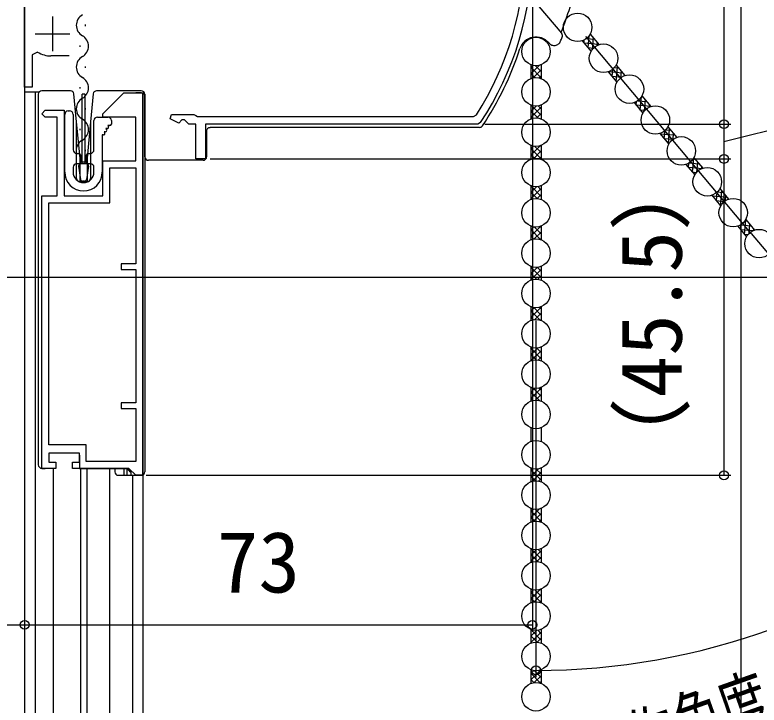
# Model space of a CAD drawing. Units: millimetres, scale not verified. Extents: x -525 to 525, y -783 to 777.
# Drawn here: x -256.4 to -149.4, y 247.3 to 346.6 of the extents above; entities that cross this region are included whole.
import ezdxf
from ezdxf.enums import TextEntityAlignment as Align

# ---------------------------------------------------------------- set-up
doc = ezdxf.new("R2010")
doc.units = ezdxf.units.MM
doc.header["$LTSCALE"] = 4
for name, color, linetype in [('0-2_YKK_11', 7, 'Continuous'), ('0-4_YKK_12', 2, 'Continuous'), ('0-5_YKK_13', 4, 'Continuous'), ('0-7_YKK_D', 6, 'Continuous'), ('0-9_YSS_K', 3, 'Continuous')]:
    doc.layers.add(name, color=color, linetype=linetype)
doc.styles.add('ＭＳ ゴシック', font='')
doc.styles.get('ＭＳ ゴシック').set_extended_font_data('MS Gothic')

msp = doc.modelspace()

# ---------------------------------------------------------------- linework, layer by layer
at = {"layer": '0-2_YKK_11'}
for p, q in [((-251, 346.351), (-251, 341.351)), ((-253.5, 343.851), (-248.5, 343.851)), ((-248.6, 340.651), (-251.21, 340.651))]:
    msp.add_line(p, q, dxfattribs=at)
for points in [[(-253.126, 341.222), (-253.9, 340.804), (-253.9, 336.151), (-255, 336.151), (-255, 386.651), (-251.455, 386.651), (-250.3, 388.651), (-250.3, 400.051), (-252.419, 400.051), (-252.9, 394.551), (-253.7, 394.551), (-253.7, 400.951), (-238, 400.951), (-238, 402.851), (-189.166, 402.851)], [(-189.434, 331.076), (-189.852, 330.851), (-229, 330.851), (-229, 325.851), (-230.4, 325.851), (-230.4, 330.851), (-231.4, 330.851), (-232, 331.451), (-232.4, 331.451), (-232.845, 331.006), (-234.053, 331.636), (-233.902, 332.251), (-230.65, 332.251), (-230.39, 332.101), (-230.13, 331.951), (-190.449, 331.951), (-190.028, 332.181)]]:
    msp.add_lwpolyline(points, dxfattribs=at)
for points in [[(-238.031, 335.351), (-238.031, 280.351), (-239.031, 280.351), (-240.031, 281.351), (-248.131, 281.351), (-248.131, 282.251), (-247.131, 282.251), (-247.131, 283.551), (-251.531, 283.551), (-251.531, 282.251), (-250.531, 282.251), (-250.531, 281.351), (-252.531, 281.351), (-252.531, 320.551), (-250.331, 320.551), (-250.331, 331.851), (-252.031, 331.851), (-252.531, 332.351), (-252.031, 332.851), (-249.331, 332.851), (-249.331, 320.551), (-243.731, 320.551), (-243.731, 325.551), (-239.031, 325.551), (-239.031, 331.851), (-243.731, 331.851), (-243.731, 332.351), (-240.731, 335.351)], [(-251.531, 284.751), (-251.531, 319.551), (-242.731, 319.551), (-242.731, 324.551), (-239.031, 324.551), (-239.031, 310.751), (-241.131, 310.751), (-241.131, 309.951), (-239.031, 309.951), (-239.031, 290.751), (-241.131, 290.751), (-241.131, 289.951), (-239.031, 289.951), (-239.031, 282.351), (-246.131, 282.351), (-246.131, 284.751)]]:
    msp.add_lwpolyline(points, close=True, dxfattribs=at)
for centre, radius, start, end in [((-227, 355.851), 43.9, 327.37281, 0), ((-227, 355.851), 45, 326.59444, 360), ((-251.21, 344.151), 3.5, 236.80433, 270.00001)]:
    msp.add_arc(centre, radius, start, end, dxfattribs=at)
at = {"layer": '0-4_YKK_12'}
for p, q in [((-255, 371.351), (-255, 204.351)), ((-246.318, 345.164), (-246.318, 344.964)), ((-247.078, 342.164), (-247.078, 341.964)), ((-246.318, 339.164), (-246.318, 338.964)), ((-247.078, 336.164), (-247.078, 335.964)), ((-253.5, 335.351), (-253.5, 204.351)), ((-238.005, 335.311), (-238.003, 204.351)), ((-246.318, 333.164), (-246.318, 332.964)), ((-247.078, 330.164), (-247.078, 329.964)), ((-246.318, 327.164), (-246.318, 326.964)), ((-250.9, 281.351), (-250.9, 204.351)), ((-246.95, 281.351), (-246.95, 204.351)), ((-246.05, 281.351), (-246.05, 204.351)), ((-242.8, 281.351), (-242.8, 204.351)), ((-239.5, 280.351), (-239.5, 204.351))]:
    msp.add_line(p, q, dxfattribs=at)
for centre, start, end in [((-245.86, 345.064), 119.20254, 240.79746), ((-247.536, 342.064), 299.20254, 60.79746), ((-245.86, 339.064), 119.20254, 240.79746), ((-247.536, 336.064), 299.20254, 60.79746), ((-245.86, 333.064), 119.20254, 240.79746), ((-247.536, 330.064), 299.20254, 60.79746), ((-245.86, 327.064), 119.20254, 193.92959)]:
    msp.add_arc(centre, 1.718, start, end, dxfattribs=at)
at = {"layer": '0-5_YKK_13'}
for p, q in [((-182.654, 349.667), (-177.784, 343.863)), ((-177.887, 343.985), (-177.855, 344.071)), ((-173.992, 341.819), (-173.839, 343.562)), ((-173.719, 343.747), (-173.646, 343.74)), ((-173.692, 343.795), (-172.416, 342.275)), ((-174.841, 342.83), (-173.565, 341.31)), ((-174.605, 342.549), (-172.492, 342.364)), ((-174.569, 342.507), (-174.529, 342.965)), ((-174.236, 343.154), (-173.069, 343.052)), ((-173.373, 341.601), (-173.23, 343.244)), ((-172.687, 342.162), (-172.652, 342.556)), ((-174.028, 341.861), (-173.205, 341.789)), ((-182.226, 339.393), (-182.226, 337.409)), ((-182.226, 338.072), (-180.989, 339.31)), ((-182.226, 338.97), (-181.901, 339.295)), ((-181.555, 339.252), (-180.726, 338.424)), ((-180.778, 339.374), (-180.726, 339.322)), ((-180.726, 339.393), (-180.726, 337.409)), ((-169.963, 339.352), (-168.688, 337.832)), ((-182.226, 339.026), (-180.726, 337.526)), ((-181.892, 337.508), (-180.726, 338.674)), ((-171.113, 338.387), (-169.837, 336.867)), ((-171.106, 338.379), (-171.105, 338.39)), ((-171.041, 338.413), (-169.028, 338.237)), ((-170.528, 337.691), (-170.434, 338.772)), ((-170.223, 338.979), (-169.605, 338.925)), ((-169.951, 337.003), (-169.766, 339.116)), ((-169.268, 337.527), (-169.189, 338.428)), ((-182.226, 338.128), (-181.643, 337.544)), ((-181.006, 337.496), (-180.726, 337.776)), ((-170.564, 337.734), (-169.148, 337.61)), ((-169.987, 337.046), (-169.742, 337.025)), ((-252.931, 335.451), (-255, 335.451)), ((-253.031, 335.151), (-253.031, 281.851)), ((-252.43, 335.651), (-252.531, 335.651)), ((-249.831, 335.651), (-252.43, 335.651)), ((-248.903, 335.651), (-249.831, 335.651)), ((-248.417, 335.651), (-248.903, 335.651)), ((-247.531, 331.163), (-247.919, 335.199)), ((-246.731, 325.151), (-246.731, 335.151)), ((-246.331, 335.151), (-246.731, 335.151)), ((-246.331, 335.151), (-246.331, 325.151)), ((-245.142, 335.199), (-245.531, 331.163)), ((-244.219, 335.651), (-244.645, 335.651)), ((-240.498, 335.651), (-244.219, 335.651)), ((-240.431, 335.651), (-240.498, 335.651)), ((-240.498, 335.646), (-240.498, 335.651)), ((-238.232, 335.651), (-240.431, 335.651)), ((-238.2, 335.351), (-239, 335.351)), ((-237.731, 335.151), (-237.731, 280.851)), ((-237.7, 326.151), (-237.7, 334.851)), ((-167.384, 333.944), (-166.109, 332.424)), ((-167.065, 333.564), (-167.017, 334.109)), ((-166.843, 334.221), (-165.565, 334.109)), ((-166.488, 332.876), (-166.322, 334.763)), ((-166.292, 334.81), (-166.142, 334.797)), ((-166.235, 334.909), (-164.96, 333.388)), ((-165.858, 332.787), (-165.725, 334.301)), ((-182.226, 333.593), (-182.226, 331.609)), ((-182.226, 333.582), (-182.219, 333.59)), ((-182.226, 332.684), (-181.46, 333.451)), ((-182.226, 331.786), (-180.726, 333.286)), ((-182.155, 333.566), (-180.726, 332.138)), ((-181.165, 333.475), (-180.726, 333.036)), ((-180.726, 333.593), (-180.726, 331.609)), ((-167.101, 333.606), (-164.987, 333.421)), ((-166.523, 332.918), (-165.796, 332.855)), ((-165.175, 333.302), (-165.148, 333.613)), ((-249.231, 323.951), (-249.231, 332.251)), ((-248.731, 332.751), (-248.531, 332.751)), ((-248.031, 332.251), (-248.031, 327.151)), ((-244.531, 331.851), (-243.031, 331.851)), ((-182.226, 332.74), (-181.222, 331.735)), ((-182.226, 331.842), (-182.053, 331.668)), ((-181.366, 331.748), (-180.726, 332.388)), ((-247.531, 323.051), (-247.531, 331.163)), ((-245.531, 331.163), (-246.031, 325.97)), ((-245.531, 331.163), (-245.531, 323.051)), ((-245.031, 327.151), (-245.031, 331.351)), ((-243.051, 330.651), (-242.964, 330.501)), ((-242.731, 330.651), (-243.051, 330.651)), ((-242.531, 331.351), (-242.531, 330.851)), ((-243.571, 329.75), (-243.484, 329.6)), ((-243.397, 329.75), (-243.571, 329.75)), ((-243.311, 330.201), (-243.224, 330.05)), ((-243.137, 330.201), (-243.311, 330.201)), ((-228.827, 329.879), (-228.827, 326.151)), ((-189.598, 330.378), (-228.328, 330.378)), ((-163.024, 328.748), (-162.92, 329.936)), ((-162.811, 330.044), (-162.101, 329.982)), ((-162.507, 330.465), (-161.232, 328.945)), ((-162.447, 328.06), (-162.262, 330.173)), ((-243.831, 329.3), (-243.831, 323.951)), ((-243.657, 329.3), (-243.831, 329.3)), ((-163.656, 329.501), (-162.381, 327.981)), ((-163.637, 329.479), (-161.524, 329.294)), ((-163.601, 329.436), (-163.594, 329.523)), ((-163.06, 328.791), (-161.761, 328.677)), ((-161.755, 328.681), (-161.685, 329.485)), ((-182.226, 327.793), (-182.226, 325.809)), ((-182.226, 326.398), (-180.887, 327.738)), ((-182.226, 327.296), (-181.839, 327.683)), ((-181.634, 327.657), (-180.726, 326.75)), ((-180.833, 327.754), (-180.726, 327.648)), ((-180.726, 327.793), (-180.726, 325.809)), ((-162.483, 328.103), (-162.318, 328.088)), ((-247.531, 326.651), (-247.181, 326.651)), ((-246.981, 326.451), (-246.981, 325.351)), ((-246.081, 325.351), (-246.081, 326.451)), ((-245.881, 326.651), (-245.531, 326.651)), ((-182.226, 327.352), (-180.726, 325.852)), ((-182.226, 326.454), (-181.71, 325.938)), ((-181.801, 325.925), (-180.726, 327)), ((-247.031, 325.97), (-247.007, 325.722)), ((-246.708, 325.451), (-246.353, 325.451)), ((-246.055, 325.722), (-246.031, 325.97)), ((-246.031, 325.97), (-246.031, 322.551)), ((-231.179, 325.651), (-237.2, 325.651)), ((-231.096, 325.651), (-231.179, 325.651)), ((-229.327, 325.651), (-231.096, 325.651)), ((-180.947, 325.881), (-180.726, 326.102)), ((-158.983, 323.933), (-158.805, 325.977)), ((-158.868, 325.874), (-158.638, 325.854)), ((-158.779, 326.022), (-157.504, 324.502)), ((-158.343, 323.965), (-158.221, 325.358)), ((-248.031, 324.651), (-248.031, 323.951)), ((-247.181, 325.151), (-247.531, 325.151)), ((-247.233, 324.809), (-246.966, 322.909)), ((-246.126, 325.151), (-246.936, 325.151)), ((-245.829, 324.809), (-246.096, 322.909)), ((-245.531, 325.151), (-245.881, 325.151)), ((-245.031, 323.951), (-245.031, 324.651)), ((-159.928, 325.058), (-158.653, 323.538)), ((-159.597, 324.663), (-157.554, 324.485)), ((-159.561, 324.62), (-159.505, 325.256)), ((-159.455, 325.288), (-158.061, 325.166)), ((-157.664, 324.441), (-157.644, 324.67)), ((-159.019, 323.975), (-158.385, 323.92)), ((-246.031, 322.551), (-247.031, 322.551)), ((-246.393, 322.651), (-246.669, 322.651)), ((-182.226, 321.993), (-182.226, 320.009)), ((-182.226, 321.908), (-182.164, 321.97)), ((-182.226, 321.964), (-180.726, 320.464)), ((-182.226, 321.01), (-181.383, 321.853)), ((-182.226, 320.112), (-180.726, 321.612)), ((-182.226, 321.066), (-181.305, 320.144)), ((-181.23, 321.866), (-180.726, 321.362)), ((-180.726, 321.993), (-180.726, 320.009)), ((-155.52, 319.805), (-155.406, 321.105)), ((-155.402, 321.109), (-154.597, 321.039)), ((-155.051, 321.579), (-153.775, 320.059)), ((-154.943, 319.117), (-154.758, 321.23)), ((-182.226, 320.168), (-182.11, 320.051)), ((-181.297, 320.143), (-180.726, 320.714)), ((-156.2, 320.615), (-154.924, 319.095)), ((-156.133, 320.536), (-154.02, 320.351)), ((-156.097, 320.493), (-156.083, 320.658)), ((-154.243, 319.833), (-154.181, 320.542)), ((-155.556, 319.848), (-154.369, 319.744)), ((-154.979, 319.16), (-154.892, 319.152)), ((-151.479, 314.989), (-151.294, 317.103)), ((-151.445, 316.938), (-151.134, 316.911)), ((-151.323, 317.136), (-150.047, 315.616)), ((-182.226, 316.193), (-182.226, 314.209)), ((-182.226, 314.724), (-180.776, 316.174)), ((-182.226, 315.622), (-181.775, 316.073)), ((-182.226, 315.677), (-180.777, 314.228)), ((-181.716, 316.065), (-180.726, 315.075)), ((-180.89, 316.137), (-180.726, 315.973)), ((-180.726, 316.193), (-180.726, 314.209)), ((-152.472, 316.172), (-151.196, 314.652)), ((-152.092, 315.72), (-150.207, 315.555)), ((-152.072, 316.356), (-150.556, 316.223)), ((-152.057, 315.677), (-151.993, 316.406)), ((-150.829, 315.138), (-150.717, 316.415)), ((-150.153, 315.577), (-150.14, 315.727)), ((-182.226, 314.779), (-181.776, 314.329)), ((-181.715, 314.337), (-180.726, 315.326)), ((-151.515, 315.032), (-150.971, 314.985)), ((-180.889, 314.265), (-180.726, 314.428)), ((-182.226, 310.393), (-182.226, 308.409)), ((-182.226, 310.233), (-182.109, 310.351)), ((-180.726, 310.393), (-180.726, 308.409)), ((-182.226, 310.289), (-180.726, 308.789)), ((-182.226, 309.335), (-181.304, 310.258)), ((-182.226, 308.437), (-180.726, 309.937)), ((-182.226, 309.391), (-181.384, 308.549)), ((-181.298, 310.259), (-180.726, 309.687)), ((-182.226, 308.493), (-182.165, 308.432)), ((-181.23, 308.536), (-180.726, 309.039)), ((-182.226, 304.593), (-182.226, 302.609)), ((-182.226, 303.049), (-180.726, 304.549)), ((-182.226, 303.947), (-181.709, 304.464)), ((-182.226, 304.003), (-180.888, 302.665)), ((-181.802, 304.477), (-180.726, 303.401)), ((-180.948, 304.52), (-180.726, 304.299)), ((-180.726, 304.593), (-180.726, 302.609)), ((-182.226, 303.105), (-181.84, 302.718)), ((-181.633, 302.745), (-180.726, 303.651)), ((-180.832, 302.647), (-180.726, 302.753)), ((-182.226, 298.793), (-182.226, 296.809)), ((-182.226, 298.559), (-182.052, 298.733)), ((-182.226, 297.661), (-181.221, 298.667)), ((-182.226, 298.615), (-180.726, 297.115)), ((-181.367, 298.654), (-180.726, 298.013)), ((-180.726, 298.793), (-180.726, 296.809)), ((-182.226, 297.717), (-181.46, 296.951)), ((-182.154, 296.836), (-180.726, 298.263)), ((-182.226, 296.819), (-182.219, 296.812)), ((-181.164, 296.927), (-180.726, 297.365)), ((-182.226, 292.993), (-182.226, 291.009)), ((-182.226, 291.375), (-180.726, 292.875)), ((-182.226, 292.273), (-181.642, 292.858)), ((-182.226, 292.329), (-180.99, 291.092)), ((-181.893, 292.894), (-180.726, 291.727)), ((-181.007, 292.905), (-180.726, 292.625)), ((-180.726, 292.993), (-180.726, 291.009)), ((-182.226, 291.431), (-181.902, 291.106)), ((-181.554, 291.149), (-180.726, 291.977)), ((-180.777, 291.028), (-180.726, 291.079)), ((-182.226, 287.193), (-182.226, 285.209)), ((-180.726, 287.193), (-180.726, 285.209)), ((-251.433, 283.561), (-251.431, 283.551)), ((-252.531, 281.351), (-252.426, 281.351)), ((-252.426, 281.351), (-252.168, 281.351)), ((-252.168, 281.351), (-252.031, 281.351)), ((-246.631, 281.351), (-240.232, 281.351)), ((-242.031, 281.351), (-242.031, 280.851)), ((-240.756, 281.351), (-240.756, 280.351)), ((-240.336, 281.351), (-240.152, 281.167)), ((-240.256, 280.351), (-240.256, 281.271)), ((-239.731, 280.851), (-240.232, 281.351)), ((-239.852, 280.853), (-239.852, 280.851)), ((-239.852, 280.851), (-239.731, 280.851)), ((-182.226, 281.393), (-182.226, 279.409)), ((-182.226, 281.085), (-181.994, 281.317)), ((-182.226, 280.187), (-181.133, 281.28)), ((-182.226, 281.141), (-180.726, 279.641)), ((-182.045, 279.471), (-180.726, 280.789)), ((-181.439, 281.251), (-180.726, 280.539)), ((-180.726, 281.393), (-180.726, 279.409)), ((-241.531, 280.351), (-240.756, 280.351)), ((-240.756, 280.351), (-240.256, 280.351)), ((-240.256, 280.351), (-239.731, 280.351)), ((-182.226, 280.243), (-181.534, 279.55)), ((-181.101, 279.516), (-180.726, 279.891)), ((-182.226, 275.593), (-182.226, 273.609)), ((-182.226, 274.272), (-180.989, 275.51)), ((-182.226, 275.17), (-181.901, 275.495)), ((-182.226, 275.226), (-180.726, 273.726)), ((-181.555, 275.452), (-180.726, 274.624)), ((-180.778, 275.574), (-180.726, 275.522)), ((-180.726, 275.593), (-180.726, 273.609)), ((-182.226, 274.328), (-181.643, 273.744)), ((-181.892, 273.708), (-180.726, 274.874)), ((-181.006, 273.696), (-180.726, 273.976)), ((-182.226, 269.793), (-182.226, 267.809)), ((-182.226, 269.782), (-182.219, 269.79)), ((-182.155, 269.766), (-180.726, 268.338)), ((-181.165, 269.675), (-180.726, 269.236)), ((-180.726, 269.793), (-180.726, 267.809)), ((-182.226, 268.884), (-181.46, 269.651)), ((-182.226, 267.986), (-180.726, 269.486)), ((-182.226, 268.94), (-181.222, 267.935)), ((-181.366, 267.948), (-180.726, 268.588)), ((-182.226, 268.042), (-182.053, 267.868)), ((-182.226, 263.993), (-182.226, 262.009)), ((-182.226, 262.598), (-180.887, 263.938)), ((-182.226, 263.496), (-181.839, 263.883)), ((-182.226, 263.552), (-180.726, 262.052)), ((-181.634, 263.857), (-180.726, 262.95)), ((-180.833, 263.954), (-180.726, 263.848)), ((-180.726, 263.993), (-180.726, 262.009)), ((-182.226, 262.654), (-181.71, 262.138)), ((-181.801, 262.125), (-180.726, 263.2)), ((-180.947, 262.081), (-180.726, 262.302)), ((-182.226, 258.193), (-182.226, 256.209)), ((-182.226, 258.108), (-182.164, 258.17)), ((-182.226, 258.164), (-180.726, 256.664)), ((-182.226, 257.21), (-181.383, 258.053)), ((-181.23, 258.066), (-180.726, 257.562)), ((-180.726, 258.193), (-180.726, 256.209)), ((-182.226, 256.312), (-180.726, 257.812)), ((-182.226, 257.266), (-181.305, 256.344)), ((-181.297, 256.343), (-180.726, 256.914)), ((-182.226, 256.368), (-182.11, 256.251)), ((-182.226, 252.393), (-182.226, 250.409)), ((-182.226, 250.924), (-180.776, 252.374)), ((-182.226, 251.822), (-181.775, 252.273)), ((-182.226, 251.877), (-180.777, 250.428)), ((-181.716, 252.265), (-180.726, 251.275)), ((-181.715, 250.537), (-180.726, 251.526)), ((-180.89, 252.337), (-180.726, 252.173)), ((-180.726, 252.393), (-180.726, 250.409)), ((-182.226, 250.979), (-181.776, 250.529)), ((-180.889, 250.465), (-180.726, 250.628))]:
    msp.add_line(p, q, dxfattribs=at)
for points in [[(-179.626, 342.521), (-179.538, 342.43), (-179.439, 342.35), (-179.331, 342.284), (-179.215, 342.232), (-179.093, 342.195), (-178.967, 342.173), (-178.84, 342.168), (-178.713, 342.179), (-178.589, 342.207), (-178.469, 342.249), (-178.355, 342.307), (-178.25, 342.379), (-178.155, 342.463), (-178.071, 342.559), (-178.001, 342.665), (-177.944, 342.778)], [(-247.031, 322.551), (-247.031, 325.97), (-247.531, 331.163)], [(-228.827, 329.879), (-228.819, 329.966), (-228.797, 330.05), (-228.76, 330.129), (-228.71, 330.2), (-228.649, 330.261), (-228.578, 330.311), (-228.499, 330.348), (-228.415, 330.37), (-228.328, 330.378)], [(-247.131, 283.251), (-247.131, 281.351), (-246.631, 281.351)], [(-239.731, 280.851), (-239.731, 280.351), (-238.231, 280.351)]]:
    msp.add_lwpolyline(points, dxfattribs=at)
for centre in [(-175.493, 344.774), (-181.476, 341.301), (-171.764, 340.331), (-181.476, 335.501), (-168.036, 335.888), (-164.308, 331.445), (-181.476, 329.701), (-160.58, 327.002), (-181.476, 323.901), (-156.852, 322.559), (-181.476, 318.101), (-153.124, 318.116), (-149.395, 313.673), (-181.476, 312.301), (-181.476, 306.501), (-181.476, 300.701), (-181.476, 294.901), (-181.476, 289.101), (-181.476, 283.301), (-181.476, 277.501), (-181.476, 271.701), (-181.476, 265.901), (-181.476, 260.101), (-181.476, 254.301), (-181.476, 248.501)]:
    msp.add_circle(centre, 2.05, dxfattribs=at)
for centre, radius, start, end in [((-227, 363.551), 52.865, 338.37758, 346.61931), ((-178.167, 343.541), 0.5, 337.71834, 40), ((-181.476, 340.951), 2.427, 40.31723, 161.87659), ((-227, 363.551), 53.273, 337.04979, 337.71834), ((-227, 355.851), 45.473, 326.26932, 341.87659), ((-248.417, 335.151), 0.5, 5.5, 90), ((-244.645, 335.151), 0.5, 90, 174.5), ((-238.231, 335.151), 0.5, 0.03924, 89.96081), ((-238.2, 334.851), 0.5, 0, 90), ((-248.731, 332.251), 0.5, 90, 180), ((-248.531, 332.251), 0.5, 0, 90), ((-244.531, 331.351), 0.5, 90, 180), ((-243.031, 331.351), 0.5, 0, 90), ((-242.731, 330.851), 0.2, 270, 0), ((-243.657, 329.5), 0.2, 270, 30), ((-243.397, 329.95), 0.2, 270, 30), ((-243.137, 330.401), 0.2, 270, 30), ((-189.598, 330.878), 0.5, 270, 326.26932), ((-247.531, 327.151), 0.5, 180, 270), ((-247.181, 326.451), 0.2, 0, 90), ((-245.881, 326.451), 0.2, 90, 180), ((-245.531, 327.151), 0.5, 270, 0), ((-247.181, 325.351), 0.2, 270, 0), ((-246.708, 325.751), 0.3, 185.5, 270), ((-246.353, 325.751), 0.3, 270, 354.5), ((-245.881, 325.351), 0.2, 180, 270), ((-237.2, 326.151), 0.5, 180, 270), ((-229.327, 326.151), 0.5, 270, 0), ((-247.531, 324.651), 0.5, 90, 180), ((-246.936, 324.851), 0.3, 90, 188), ((-246.126, 324.851), 0.3, 352, 90), ((-245.531, 324.651), 0.5, 0, 90), ((-246.531, 323.951), 2.7, 180, 0), ((-246.531, 323.951), 1.5, 180, 0), ((-247.031, 323.051), 0.5, 180, 270), ((-246.669, 322.951), 0.3, 188, 270), ((-246.393, 322.951), 0.3, 270, 352), ((-246.031, 323.051), 0.5, 270, 0), ((-241.531, 280.851), 0.5, 180, 270), ((-238.231, 280.851), 0.5, 270, 0)]:
    msp.add_arc(centre, radius, start, end, dxfattribs=at)
for centre, major_axis, ratio, start_param, end_param in [((-252.531, 335.151), (0.5, 0), 0.999962, 1.5707963, 3.1415927), ((-238.232, 335.151), (-0.527, 0), 0.948965, 4.7110867, 4.712389), ((-252.531, 281.851), (-0.5, 0), 0.999962, 6.2831853, 7.8539816), ((-252.426, 281.851), (-0.5, 0), 0.999962, 1.5620697, 1.5707963), ((-240.152, 281.151), (-0.3, 0.3), 0.026186, 3.1154127, 4.7385689)]:
    msp.add_ellipse(centre, major_axis=major_axis, ratio=ratio, start_param=start_param, end_param=end_param, dxfattribs=at)
at = {"layer": '0-7_YKK_D'}
for p, q in [((-154.445, 402.851), (-154.445, 330.851)), ((-182, 355.432), (-182, 257.85)), ((-150.539, 315.127), (-174.322, 343.471)), ((-150.539, 315.127), (-174.322, 343.471)), ((-188.852, 330.851), (-153.445, 330.851)), ((-188.852, 330.851), (-153.445, 330.851)), ((-154.445, 330.851), (-154.445, 325.851)), ((-228.3, 325.851), (-153.445, 325.851)), ((-228.3, 325.851), (-153.445, 325.851)), ((-154.445, 325.851), (-154.445, 280.351)), ((-150.539, 315.127), (-116.75, 274.858)), ((-269, 308.85), (-45.5, 308.85)), ((-181.476, 302.551), (-181.476, 251.3)), ((-237.531, 280.351), (-153.445, 280.351)), ((-370.005, 258.85), (-255, 258.85)), ((-255, 258.85), (-182, 258.85))]:
    msp.add_line(p, q, dxfattribs=at)
msp.add_lwpolyline([(-154.445, 328.351), (-134.445, 333.347), (-134.445, 344.302)], dxfattribs=at)
for centre in [(-154.445, 330.851), (-154.445, 330.851), (-154.445, 325.851), (-154.445, 325.851), (-154.445, 280.351), (-255, 258.85), (-255, 258.85), (-182, 258.85), (-181.476, 252.3)]:
    msp.add_circle(centre, 0.637, dxfattribs=at)
msp.add_arc((-181.476, 351.997), 99.697, 270, 310, dxfattribs=at)
at = {"layer": '0-9_YSS_K'}
msp.add_line((-152, 204.99), (-152, 428.851), dxfattribs=at)

# ---------------------------------------------------------------- texts
at = {"layer": '0-7_YKK_D', "style": 'ＭＳ ゴシック'}
msp.add_text('（45.5）', height=8.798, rotation=90, dxfattribs=at).set_placement((-157.876, 279.544), align=Align.BOTTOM_LEFT)
msp.add_text('73', height=8.798, dxfattribs=at).set_placement((-227.364, 260.85), align=Align.BOTTOM_LEFT)
at = {"layer": '0-7_YKK_D', "style": 'ＭＳ ゴシック', "width": 0.7}
msp.add_text('操作角度（40ﾟ）', height=7.331, rotation=19.431, dxfattribs=at).set_placement((-172.709, 233.71), align=Align.BOTTOM_LEFT)

doc.saveas('drawing.dxf')
